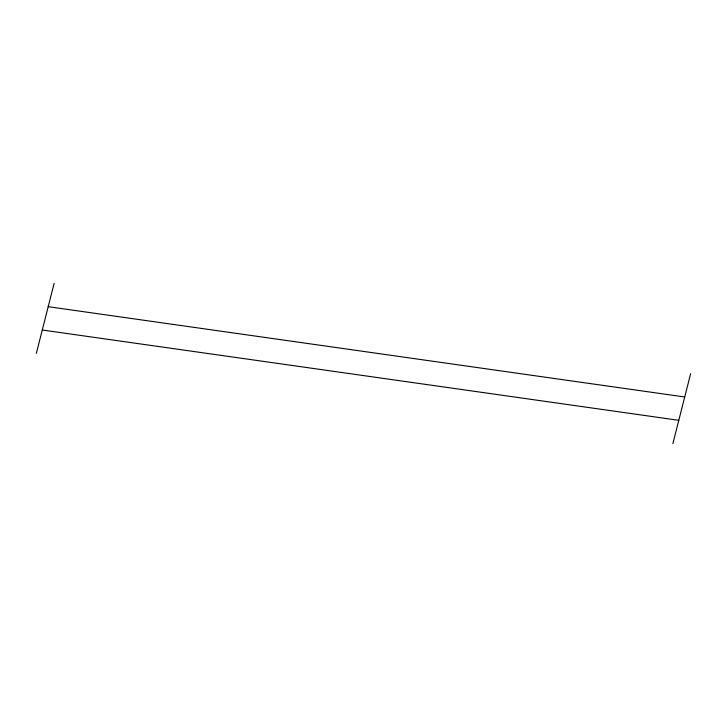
<?xml version="1.0" encoding="UTF-8"?>
<svg xmlns="http://www.w3.org/2000/svg" width="727" height="727" viewBox="0 0 727 727"><rect width="100%" height="100%" fill="white"/><g stroke="black" fill="none" stroke-linecap="round" stroke-linejoin="round"><path stroke-width="1.09" d="M36.35 353.349L54.134 283.348M672.866 443.652L690.65 373.651M48.209 306.685L684.725 396.987M42.275 330.013L678.791 420.315"/></g></svg>
